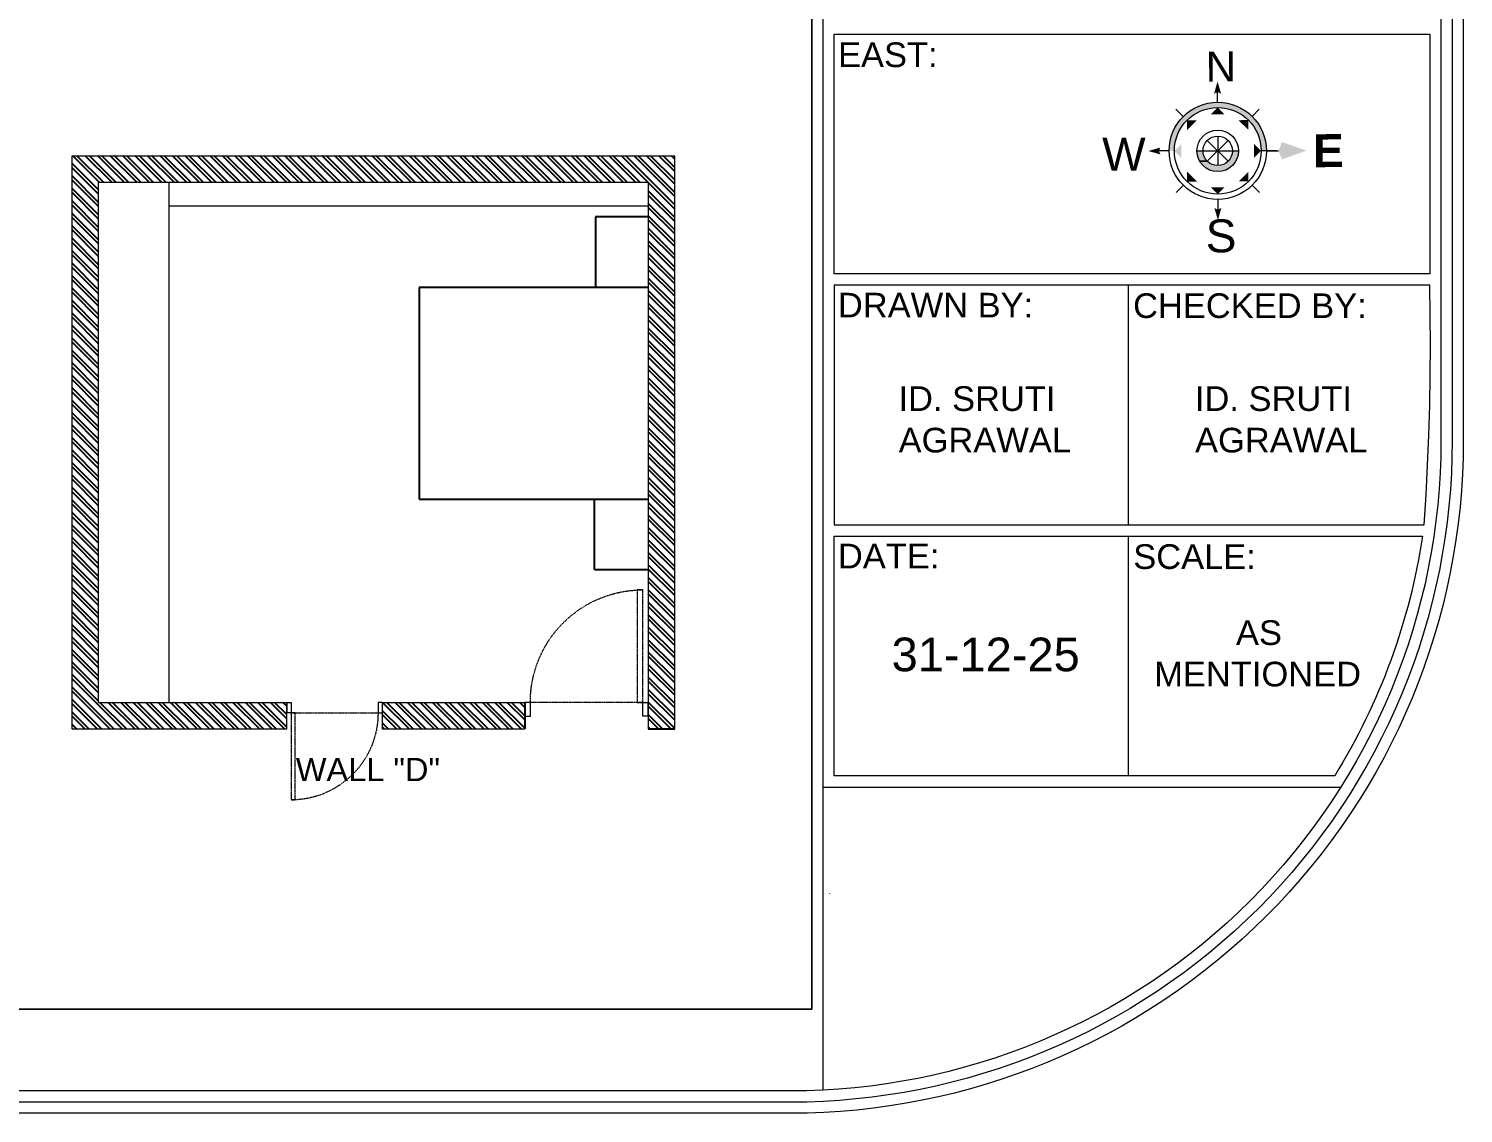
# Model space of a CAD drawing. Header units: inches. Extents: x 213 to 17763, y -4830 to 1802.
# Drawn here: x 6856.7 to 7344.7, y 520.9 to 890.1 of the extents above; entities that cross this region are included whole.
import ezdxf

# ---------------------------------------------------------------- set-up
doc = ezdxf.new("R2010")
doc.units = ezdxf.units.IN
doc.header["$MEASUREMENT"] = 0
for name, pattern in [('AUDIT_D_060311083008-3', [0]), ('DASHED2', [0.375, 0.25, -0.125]), ('HIDDEN', [0.375, 0.25, -0.125])]:
    doc.linetypes.add(name, pattern=pattern)
for name, color, linetype in [('.', 30, 'Continuous'), ('A-DOOR', 251, 'AUDIT_D_060311083008-3'), ('A-Door-Frame', 1, 'Continuous'), ('A-Door-Swing', 8, 'HIDDEN'), ('PDF2_0', 7, 'Continuous'), ('PDF2_MK. FURNITURE', 7, 'Continuous'), ('PDF2_MK. HATCH', 7, 'Continuous'), ('PDF2_Text', 1, 'Continuous')]:
    doc.layers.add(name, color=color, linetype=linetype)
doc.layers.add('PDF2_MK. KITCHEN ESSENTAILS', color=7, linetype='Continuous', true_color=0x767676)
doc.layers.add('ROD', color=7, linetype='Continuous', lineweight=9)
doc.styles.add('PDF Arial', font='arial.ttf')
doc.styles.get("Standard").update_dxf_attribs({"font": 'arial.ttf'})

# ---------------------------------------------------------------- blocks, each defined once
blk = doc.blocks.new('*U34')
at = {"layer": 'A-Door-Frame', "lineweight": 5}
for p, q in [((0, -100), (0, 0)), ((900, -100), (900, 0))]:
    blk.add_line(p, q, dxfattribs=at)
for points in [[(0, -100), (40, -100), (40, 0), (0, 0)], [(900, -100), (860, -100), (860, 0), (900, 0)]]:
    blk.add_lwpolyline(points, dxfattribs=at)
at = {"layer": 'A-Door-Swing', "linetype": 'DASHED2', "lineweight": 5}
blk.add_line((47, 0), (867, 0), dxfattribs=at)
blk.add_lwpolyline([(40, 0), (40, 820), (80, 820), (80, 0)], close=True, dxfattribs=at)
blk.add_arc((40, 0), 820, 360, 90, dxfattribs=at)

msp = doc.modelspace()

# ---------------------------------------------------------------- hatches: boundary and pattern name
at = {"layer": '.'}
h = msp.add_hatch(dxfattribs=at)
h.set_pattern_fill('ANSI32', color=1, scale=8, angle=270)
h.set_pattern_definition([(315, (6016.1872, 3672.2736), (2.1213203, 2.1213203), []), (315, (6016.1872, 3670.8594), (2.1213203, 2.1213203), [])])
h.paths.add_polyline_path([(7076.47, 651.78), (7076.47, 846.78), (6871.47, 846.78), (6871.47, 651.78), (6944.47, 651.78), (6944.47, 660.78), (6880.47, 660.78), (6880.47, 837.78), (7067.47, 837.78), (7067.47, 651.78)])
h.paths.add_polyline_path([(7025.47, 651.78), (7025.47, 660.78), (7017.47, 660.78), (6976.97, 660.78), (6976.97, 651.78)], flags=17)
at = {"layer": 'PDF2_0', "lineweight": 5, "transparency": 33554559}
for points in [[(7261.16, 868.51), (7262.34, 867.94), (7261.13, 872.08), (7259.95, 867.94)], [(7241.15, 848.44), (7241.72, 849.62), (7237.62, 848.41), (7241.76, 847.26)], [(7291.33, 848.57), (7283.05, 851.49), (7281.88, 848.53), (7283.05, 845.57)], [(7268.26, 848.5), (7266.19, 848.5), (7266.13, 847.71), (7266.1, 847.58), (7265.97, 846.94), (7265.84, 846.66), (7265.65, 846.21), (7265.4, 845.8), (7265.27, 845.54), (7264.76, 844.97), (7264.76, 844.94), (7264.15, 844.43), (7263.74, 844.17), (7263.49, 844.02), (7262.75, 843.73), (7261.99, 843.54), (7261.35, 843.47), (7261.2, 843.47), (7260.43, 843.54), (7259.67, 843.73), (7258.94, 844.02), (7258.71, 844.14), (7258.27, 844.43), (7257.66, 844.94), (7257.15, 845.54), (7257.03, 845.77), (7256.74, 846.21), (7256.55, 846.62), (7256.45, 846.91), (7256.26, 847.67), (7256.2, 848.47), (7254.13, 848.47), (7254.16, 847.67), (7254.2, 847.55), (7254.32, 846.91), (7254.35, 846.62), (7254.51, 846.21), (7254.67, 845.77), (7254.77, 845.54), (7255.09, 844.94), (7255.4, 844.43), (7255.6, 844.14), (7255.72, 844.02), (7255.98, 843.73), (7256.14, 843.54), (7256.2, 843.47), (7256.87, 842.87), (7256.9, 842.87), (7257.66, 842.36), (7257.66, 842.33), (7258.49, 841.95), (7258.52, 841.95), (7259.35, 841.66), (7259.38, 841.63), (7260.27, 841.47), (7260.3, 841.47), (7261.23, 841.41), (7262.09, 841.47), (7262.15, 841.47), (7263.01, 841.63), (7263.04, 841.66), (7263.87, 841.95), (7263.93, 841.95), (7264.73, 842.33), (7264.76, 842.36), (7265.49, 842.87), (7265.52, 842.87), (7266.19, 843.47), (7266.22, 843.47), (7266.25, 843.54), (7266.41, 843.73), (7266.7, 844.02), (7266.83, 844.17), (7266.99, 844.43), (7267.34, 844.94), (7267.34, 844.97), (7267.75, 845.8), (7267.88, 846.21), (7268.04, 846.66), (7268.1, 846.94), (7268.23, 847.58), (7268.23, 847.71)], [(7261.26, 828.42), (7260.08, 829.03), (7261.26, 824.89), (7262.44, 829.03)]]:
    msp.add_hatch(color=256, dxfattribs=at).paths.add_polyline_path(points)
h = msp.add_hatch(color=256, dxfattribs=at)
h.paths.add_polyline_path([(7246.46, 848.44), (7248.82, 846.08), (7248.82, 850.79)])
h.paths.add_polyline_path([(7262.6, 864.98), (7261.16, 865.01), (7259.86, 864.98), (7259.7, 864.95), (7258.4, 864.79), (7258.27, 864.76), (7256.96, 864.47), (7256.87, 864.44), (7255.6, 864.06), (7255.5, 864.03), (7254.26, 863.49), (7254.16, 863.46), (7253.69, 863.23), (7253.59, 863.17), (7253.59, 863.14), (7252.89, 862.79), (7252.67, 862.66), (7251.97, 862.21), (7251.68, 862.02), (7251.21, 861.64), (7250.54, 861.13), (7250.38, 861.01), (7249.55, 860.21), (7249.46, 860.15), (7248.72, 859.35), (7248.5, 859.1), (7247.96, 858.4), (7247.61, 857.95), (7247.23, 857.35), (7246.85, 856.71), (7246.59, 856.2), (7246.18, 855.44), (7246.02, 855.02), (7245.64, 854.1), (7245.54, 853.78), (7245.19, 852.73), (7245.16, 852.48), (7244.91, 851.3), (7244.87, 851.14), (7244.71, 849.87), (7244.71, 849.81), (7244.65, 848.44), (7246.46, 848.44), (7246.53, 849.81), (7246.53, 849.87), (7246.69, 851.14), (7246.75, 851.3), (7247.01, 852.48), (7247.1, 852.73), (7247.45, 853.78), (7247.58, 854.1), (7247.99, 855.02), (7248.21, 855.44), (7248.66, 856.2), (7249.01, 856.71), (7249.42, 857.35), (7249.9, 857.95), (7250.28, 858.4), (7251.24, 859.35), (7252.19, 860.15), (7252.29, 860.21), (7253.4, 861.01), (7253.65, 861.13), (7254.61, 861.64), (7255.4, 862.02), (7255.85, 862.21), (7257.12, 862.66), (7257.73, 862.79), (7258.46, 862.95), (7259.8, 863.14), (7259.95, 863.17), (7261.16, 863.23), (7262.53, 863.17), (7263.87, 862.98), (7264.47, 862.82), (7265.2, 862.66), (7266.48, 862.25), (7266.89, 862.06), (7267.75, 861.71), (7268.64, 861.2), (7268.93, 861.04), (7270.04, 860.27), (7270.1, 860.21), (7271.09, 859.38), (7271.35, 859.16), (7272.08, 858.43), (7272.43, 858.01), (7272.94, 857.38), (7273.35, 856.81), (7273.7, 856.26), (7274.15, 855.5), (7274.37, 855.09), (7274.78, 854.16), (7274.94, 853.85), (7275.29, 852.8), (7275.64, 851.4), (7275.67, 851.24), (7275.86, 849.97), (7275.86, 849.87), (7275.93, 848.53), (7275.93, 848.5), (7277.74, 848.53), (7277.68, 849.87), (7277.68, 849.97), (7277.52, 851.24), (7277.49, 851.4), (7277.23, 852.54), (7277.17, 852.8), (7276.85, 853.85), (7276.72, 854.16), (7276.37, 855.09), (7276.18, 855.5), (7275.8, 856.26), (7275.51, 856.81), (7275.13, 857.38), (7274.72, 858.01), (7274.4, 858.43), (7273.86, 859.16), (7273.64, 859.38), (7272.87, 860.21), (7272.81, 860.27), (7271.98, 861.04), (7271.79, 861.2), (7271.15, 861.71), (7270.65, 862.06), (7270.39, 862.25), (7269.69, 862.66), (7269.44, 862.82), (7269.15, 862.98), (7268.8, 863.17), (7268.7, 863.23), (7268.23, 863.46), (7268.16, 863.49), (7266.89, 864.03), (7266.83, 864.06), (7265.52, 864.44), (7265.43, 864.47), (7264.09, 864.76), (7264.03, 864.79), (7262.66, 864.95)])

# ---------------------------------------------------------------- linework, layer by layer
for p, q in [((7067.47, 825.99), (7049.47, 825.99)), ((7049.47, 825.99), (7049.47, 801.99)), ((7067.47, 801.99), (6989.48, 801.99)), ((6989.48, 801.99), (6989.48, 729.98)), ((6989.48, 729.98), (7067.47, 729.98)), ((7049.17, 705.98), (7049.17, 729.98)), ((7049.17, 705.98), (7067.47, 705.98)), ((7025.47, 660.78), (7025.47, 651.78)), ((7067.47, 651.78), (7076.47, 651.78))]:
    msp.add_line(p, q)
at = {"layer": 'PDF2_0', "lineweight": 5}
for points in [[(7115.82, 520.91), (6085.57, 520.91), (6085.57, 1413.74), (7344.75, 1413.74), (7344.75, 749.84, -0.414214)], [(7301, 635.77), (7130.71, 635.77), (7130.71, 717.35), (7330.88, 717.35, -0.100864)]]:
    msp.add_lwpolyline(points, format="xyb", close=True, dxfattribs=at)
for points in [[(7115.82, 524.69), (6089.35, 524.69), (6089.35, 1409.95), (7340.96, 1409.95), (7340.96, 749.84, -0.414214), (7115.82, 524.69)], [(7115.82, 528.51), (6093.17, 528.51), (6093.17, 1406.14), (7337.14, 1406.14), (7337.14, 749.84, -0.414214), (7115.82, 528.51)]]:
    msp.add_lwpolyline(points, format="xyb", dxfattribs=at)
for points in [[(6096.99, 1402.32), (7123.08, 1402.32), (7123.08, 556.35), (6096.99, 556.35)], [(7130.71, 888.15), (7333.33, 888.15), (7333.33, 806.57), (7130.71, 806.57)], [(7333.33, 802.75), (7130.71, 802.75), (7130.71, 721.17), (7331.42, 721.17), (7332.09, 731.35), (7332.59, 741.53), (7333.01, 751.74), (7333.33, 761.93), (7333.49, 772.14), (7333.55, 782.35), (7333.49, 792.53)]]:
    msp.add_lwpolyline(points, close=True, dxfattribs=at)
for points in [[(7261.16, 865.01), (7261.16, 868.51)], [(7249.46, 860.15), (7246.97, 862.63)], [(7272.87, 860.21), (7275.35, 862.69)], [(7264.73, 852.03), (7257.66, 844.94)], [(7264.76, 844.94), (7257.66, 852)], [(7261.2, 853.5), (7261.2, 843.47)], [(7244.65, 848.44), (7241.15, 848.44)], [(7254.13, 848.47), (7256.2, 848.47), (7266.19, 848.5), (7268.26, 848.5)], [(7257.66, 844.94), (7255.09, 844.94), (7257.66, 844.94)], [(7277.74, 848.53), (7275.93, 848.5)], [(7281.24, 848.53), (7277.74, 848.53), (7281.88, 848.53)], [(7249.52, 836.76), (7247.07, 834.28)], [(7272.94, 836.79), (7275.42, 834.34)], [(7261.23, 831.92), (7261.26, 828.42)], [(7230.78, 802.75), (7230.78, 721.17)], [(7230.78, 717.35), (7230.78, 635.77)], [(7126.89, 631.95), (7303.13, 631.95)]]:
    msp.add_lwpolyline(points, dxfattribs=at)
for centre, radius in [((7261.21, 848.48), 16.55), ((7261.21, 848.49), 14.75), ((7261.19, 848.47), 7.07), ((7261.2, 848.48), 5.01)]:
    msp.add_circle(centre, radius, dxfattribs=at)
for start, end in [(0, 1.759553279988484e-06), (269.9999982404532, 270)]:
    msp.add_arc((7115.81, 749.85), 228.94, start, end, dxfattribs=at)
at = {"layer": 'PDF2_0', "lineweight": 5, "transparency": 33554559}
for points in [[(7261.16, 863.23), (7258.81, 860.85), (7263.52, 860.88)], [(7250.76, 858.87), (7250.76, 855.53), (7254.1, 858.87)], [(7271.6, 858.94), (7268.26, 858.91), (7271.6, 855.6)], [(7275.93, 848.5), (7273.57, 850.86), (7273.57, 846.15)], [(7250.79, 838.03), (7254.13, 838.03), (7250.79, 841.37)], [(7271.66, 838.1), (7271.63, 841.41), (7268.32, 838.07)], [(7261.23, 833.74), (7263.58, 836.09), (7258.87, 836.09)]]:
    msp.add_solid(points, dxfattribs=at)
at = {"layer": 'PDF2_MK. FURNITURE', "lineweight": 5}
msp.add_lwpolyline([(7129.06, 595.84), (7129.06, 595.74)], dxfattribs=at)
at = {"layer": 'PDF2_MK. HATCH', "lineweight": 5}
msp.add_lwpolyline([(7126.89, 1406.14), (7126.89, 528.8)], dxfattribs=at)
at = {"layer": 'PDF2_MK. KITCHEN ESSENTAILS', "lineweight": 5}
msp.add_lwpolyline([(6096.99, 556.35), (7123.08, 556.35), (7123.08, 1402.32), (6096.99, 1402.32)], close=True, dxfattribs=at)
at = {"layer": 'ROD'}
for p, q in [((6871.47, 846.78), (7076.47, 846.78)), ((6871.47, 651.78), (6871.47, 846.78)), ((7076.47, 651.78), (7076.47, 846.78)), ((6880.47, 837.78), (7067.47, 837.78)), ((6880.47, 660.78), (6880.47, 837.78)), ((6904.47, 660.78), (6904.47, 837.78)), ((7067.47, 837.78), (7067.47, 651.78)), ((6904.47, 829.78), (7067.47, 829.78)), ((6880.47, 660.78), (6944.47, 660.78)), ((6976.97, 660.78), (7017.47, 660.78)), ((7017.47, 660.78), (7025.47, 660.78)), ((6871.47, 651.78), (6944.47, 651.78)), ((6976.97, 651.78), (7025.47, 651.78))]:
    msp.add_line(p, q, dxfattribs=at)
for points in [[(6944.47, 651.78), (6944.47, 660.78)], [(6976.97, 660.78), (6976.97, 651.78)]]:
    msp.add_lwpolyline(points, dxfattribs=at)

# ---------------------------------------------------------------- block references
at = {"layer": 'A-DOOR', "lineweight": 5, "xscale": -0.04666663502872134, "yscale": 0.04666663502872134, "zscale": 0.04666663502872134}
msp.add_blockref('*U34', (7067.47, 660.78), dxfattribs=at)
at = {"layer": 'A-DOOR', "lineweight": 5, "xscale": -0.03611111111109516, "yscale": 0.03611111111109516, "zscale": 0.03611111111109516, "rotation": 180}
msp.add_blockref('*U34', (6944.47, 657.17), dxfattribs=at)

# ---------------------------------------------------------------- texts
at = {"color": 1, "lineweight": 5, "transparency": 33554687, "insert": (6947.54, 641.88), "char_height": 7.924, "attachment_point": 1}
msp.add_mtext_dynamic_manual_height_columns('WALL "D" ', width=114.7518, gutter_width=49.21, heights=[0], dxfattribs=at)
at = {"layer": 'PDF2_Text', "color": 7, "lineweight": 5, "attachment_point": 7, "style": 'PDF Arial'}
for s, insert, char_height in [('EAST:', (7132.02, 876.87), 8.395), ('DRAWN BY:', (7131.98, 791.77), 8.395), ('CHECKED BY:', (7232.4, 791.47), 8.3947), ('ID. SRUTI', (7152.58, 759.84), 8.395), ('ID. SRUTI', (7253.43, 759.84), 8.395), ('AGRAWAL', (7152.63, 745.7), 8.395), ('AGRAWAL', (7253.48, 745.7), 8.395), ('DATE:', (7131.98, 706.37), 8.395), ('SCALE:', (7232.46, 706.07), 8.395), ('AS', (7267.4, 680.2), 8.395), ('31-12-25', (7150.25, 671.2), 11.447), ('MENTIONED', (7239.59, 666.08), 8.395)]:
    msp.add_mtext(s, dxfattribs=dict(at, insert=insert, char_height=char_height))
for s, insert, char_height, rotation in [('N', (7257.13, 872.07), 10.21, 0.1759), ('{\\fArial|b1|i0|c0|p34;\\C240;\\c2367469;E}', (7293.58, 842.91), 11.2305, 0.1759), ('W', (7221.89, 841.69), 11.23, 0.1209), ('S', (7257.13, 813.75), 11.23, 0.1759)]:
    msp.add_mtext(s, dxfattribs=dict(at, insert=insert, char_height=char_height, rotation=rotation))

doc.saveas('drawing.dxf')
